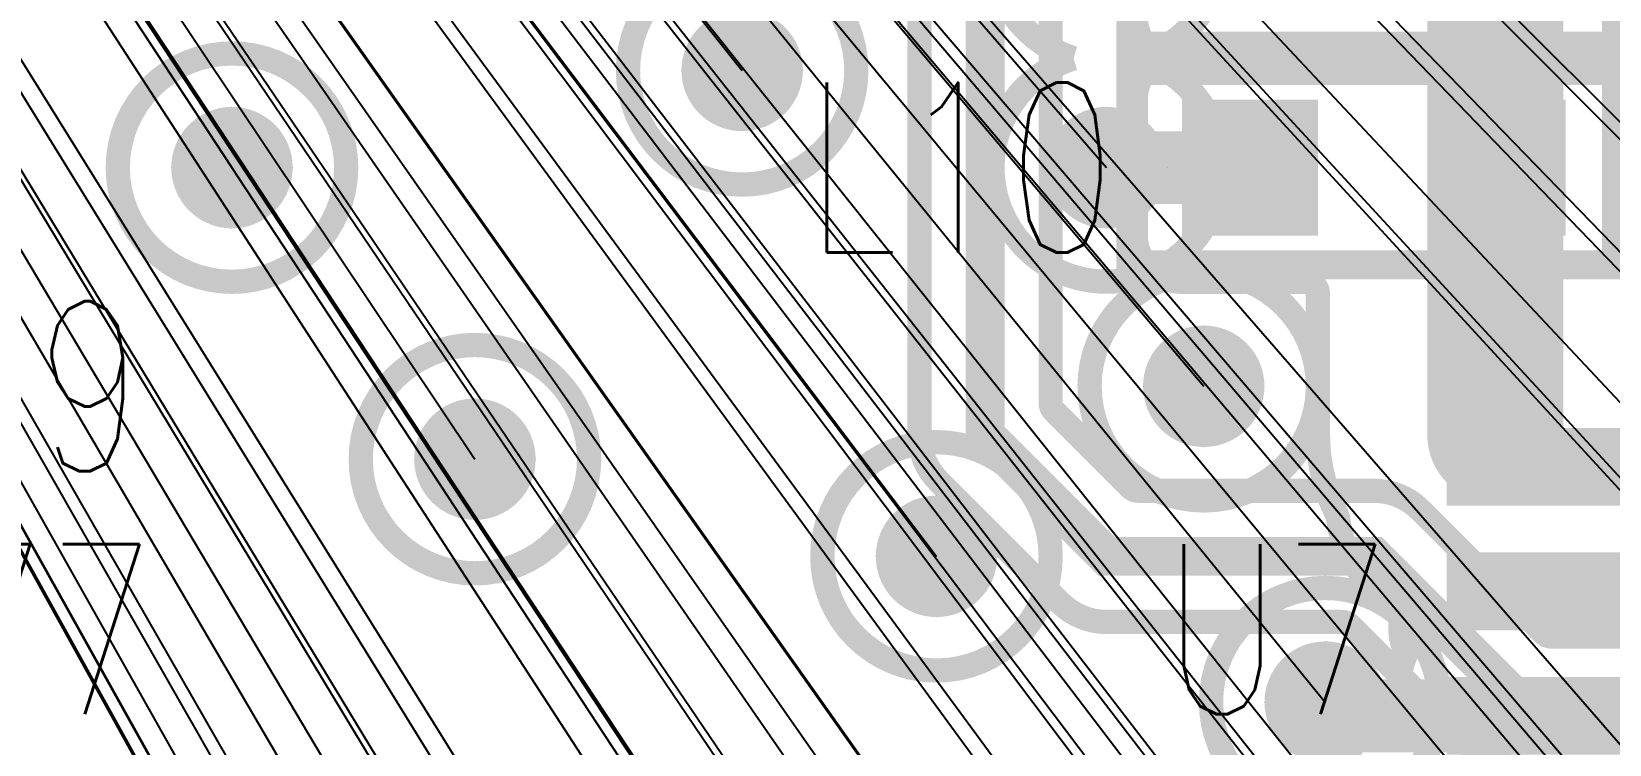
# Model space of a CAD drawing. Extents: x -1.33 to 3.2, y -3.63 to 2.02.
# Drawn here: x 0.8037 to 1.1285, y 0.6763 to 0.823 of the extents above; entities that cross this region are included whole.
import ezdxf
from ezdxf.enums import TextEntityAlignment as Align

# ---------------------------------------------------------------- set-up
doc = ezdxf.new("R2010")
doc.units = 0
for name, pattern in [('SIG_0', [2, 1, 1]), ('SIG_37', [2, 1, 1]), ('SIG_42', [2, 1, 1]), ('SIG_52', [2, 1, 1])]:
    doc.linetypes.add(name, pattern=pattern)
for name, color, linetype in [('ATTRIBUTE_123', 255, 'CONTINUOUS'), ('DRIL_NPLTE_THRU_01', 16, 'CONTINUOUS'), ('DRIL_NPLTE_THRU_02', 106, 'CONTINUOUS'), ('DRIL_NPLTE_THRU_03', 255, 'CONTINUOUS'), ('DRIL_NPLTE_THRU_04', 176, 'CONTINUOUS'), ('DRIL_PLTE_THRU_01', 16, 'CONTINUOUS'), ('DRIL_PLTE_THRU_02', 106, 'CONTINUOUS'), ('DRIL_PLTE_THRU_03', 255, 'CONTINUOUS'), ('DRIL_PLTE_THRU_04', 176, 'CONTINUOUS'), ('DRIL_SYMBOL', 254, 'CONTINUOUS'), ('LINK_00', 254, 'CONTINUOUS'), ('PADS_BOT', 5, 'CONTINUOUS'), ('PADS_INNER', 1, 'CONTINUOUS'), ('PADS_TOP', 1, 'CONTINUOUS'), ('PART_NAME_123', 255, 'CONTINUOUS'), ('PART_TOP_2DLINE_123', 255, 'CONTINUOUS'), ('POUR_VIATHERM_01', 1, 'CONTINUOUS'), ('POUR_VIATHERM_02', 112, 'CONTINUOUS'), ('POUR_VIATHERM_04', 5, 'CONTINUOUS'), ('POUR_VOID_01', 1, 'CONTINUOUS'), ('POUR_VOID_03', 222, 'CONTINUOUS'), ('POUR_VOID_04', 5, 'CONTINUOUS'), ('TRACE_01', 1, 'CONTINUOUS'), ('TRACE_04', 5, 'CONTINUOUS'), ('VIAPTS', 34, 'CONTINUOUS')]:
    doc.layers.add(name, color=color, linetype=linetype)
doc.styles.add('W0$005', font='simplex', dxfattribs={"width": 0.75})

# ---------------------------------------------------------------- blocks, each defined once
blk = doc.blocks.new('POUR_VOID_730')
at = {"layer": 'POUR_VOID_01', "const_width": 0.005}
blk.add_lwpolyline([(-15.86734, -17.23274, -0.242484), (-15.8558, -17.21566, 0.274107), (-15.8545, -17.21347), (-15.8545, -17.2098, -0.103242), (-15.85371, -17.206, 0.208707), (-15.85371, -17.204, -0.103242), (-15.8545, -17.2002), (-15.8545, -17.19653, 0.274107), (-15.8558, -17.19434, -0.242484), (-15.86734, -17.17726, 0.087322), (-15.86759, -17.17643, -0.117276), (-15.8715, -17.16), (-15.8715, -17.131, 0.414214), (-15.874, -17.1285), (-15.8995, -17.1285, -0.414214), (-15.909, -17.119), (-15.909, -17.091, -0.199359), (-15.90621, -17.08427, 0.415223), (-15.90621, -17.08073, -0.199359), (-15.909, -17.074)], format="xyb", dxfattribs=at)
blk = doc.blocks.new('POUR_OUTLINE_677')
blk.add_blockref('POUR_VOID_730', (0, 0))
blk = doc.blocks.new('POUR_VIATHERM_1070')
at = {"layer": 'POUR_VIATHERM_01'}
for points in [[(-15.895, -17.1375), (-15.895, -17.1375)], [(-15.9075, -17.15), (-15.9075, -17.15)], [(-15.8825, -17.15), (-15.8825, -17.15)], [(-15.895, -17.1625), (-15.895, -17.1625)]]:
    blk.add_lwpolyline(points, dxfattribs=at)
blk = doc.blocks.new('POUR_VIATHERM_1246')
at = {"layer": 'POUR_VIATHERM_01'}
for points in [[(-15.87, -17.2025), (-15.87, -17.2025)], [(-15.8825, -17.215), (-15.8825, -17.215)], [(-15.8575, -17.215), (-15.8575, -17.215)], [(-15.87, -17.2275), (-15.87, -17.2275)]]:
    blk.add_lwpolyline(points, dxfattribs=at)
blk = doc.blocks.new('POUR_VIATHERM_1272')
at = {"layer": 'POUR_VIATHERM_01'}
for points in [[(-15.95, -17.1725), (-15.95, -17.1725)], [(-15.9625, -17.185), (-15.9625, -17.185)], [(-15.9375, -17.185), (-15.9375, -17.185)], [(-15.95, -17.1975), (-15.95, -17.1975)]]:
    blk.add_lwpolyline(points, dxfattribs=at)
blk = doc.blocks.new('POUR_VIATHERM_1273')
at = {"layer": 'POUR_VIATHERM_01'}
for points in [[(-16.045, -17.1525), (-16.045, -17.1525)], [(-16.0575, -17.165), (-16.0575, -17.165)], [(-16.0325, -17.165), (-16.0325, -17.165)], [(-16.045, -17.1775), (-16.045, -17.1775)]]:
    blk.add_lwpolyline(points, dxfattribs=at)
blk = doc.blocks.new('POUR_VIATHERM_1274')
at = {"layer": 'POUR_VIATHERM_01'}
for points in [[(-16.095, -17.0925), (-16.095, -17.0925)], [(-16.1075, -17.105), (-16.1075, -17.105)], [(-16.0825, -17.105), (-16.0825, -17.105)], [(-16.095, -17.1175), (-16.095, -17.1175)]]:
    blk.add_lwpolyline(points, dxfattribs=at)
blk = doc.blocks.new('POUR_VIATHERM_1330')
at = {"layer": 'POUR_VIATHERM_01'}
for points in [[(-15.99, -17.0725), (-15.99, -17.0725)], [(-16.0025, -17.085), (-16.0025, -17.085)], [(-15.9775, -17.085), (-15.9775, -17.085)], [(-15.99, -17.0975), (-15.99, -17.0975)]]:
    blk.add_lwpolyline(points, dxfattribs=at)
blk = doc.blocks.new('POUR_VIATHERM_1373')
at = {"layer": 'POUR_VIATHERM_01'}
for points in [[(-15.915, -17.0925), (-15.915, -17.0925)], [(-15.9275, -17.105), (-15.9275, -17.105)], [(-15.915, -17.1175), (-15.915, -17.1175)]]:
    blk.add_lwpolyline(points, dxfattribs=at)
blk = doc.blocks.new('POUR_HEADER_0')
for name in ['POUR_OUTLINE_677', 'POUR_VIATHERM_1330', 'POUR_VIATHERM_1274', 'POUR_VIATHERM_1373', 'POUR_VIATHERM_1070', 'POUR_VIATHERM_1273', 'POUR_VIATHERM_1272', 'POUR_VIATHERM_1246']:
    blk.add_blockref(name, (18, 18))
blk = doc.blocks.new('POUR_VOID_12')
at = {"layer": 'POUR_VOID_04', "const_width": 0.005}
for points in [[(-15.83, -17.2285, -0.198912), (-15.83955, -17.22455), (-15.86486, -17.19923, 0.198912), (-15.86663, -17.1985), (-15.915, -17.1985, -0.198912), (-15.92455, -17.19455), (-15.94955, -17.16955, -0.198912), (-15.9535, -17.16), (-15.9535, -17.00163, 0.198912), (-15.95423, -16.99986), (-16.07986, -16.87423, 0.198912), (-16.08163, -16.8735), (-16.22645, -16.8735, 0.218159)], [(-16.22645, -16.8465), (-16.075, -16.8465, -0.198912), (-16.06545, -16.85045), (-15.93045, -16.98545, -0.198912), (-15.9265, -16.995), (-15.9265, -17.15337, 0.198912), (-15.92577, -17.15514), (-15.91014, -17.17077, 0.198912), (-15.90837, -17.1715), (-15.86, -17.1715, -0.198912), (-15.85045, -17.17545), (-15.82514, -17.20077, 0.198912), (-15.82337, -17.2015), (-15.70855, -17.2015, 0.218159), (-15.70666, -17.20063, -2.690856), (-15.70666, -17.22937, 0.218159)]]:
    blk.add_lwpolyline(points, format="xyb", dxfattribs=at)
blk = doc.blocks.new('POUR_OUTLINE_4')
blk.add_blockref('POUR_VOID_12', (0, 0))
blk = doc.blocks.new('POUR_VIATHERM_355')
at = {"layer": 'POUR_VIATHERM_04'}
for points in [[(-15.895, -17.1375), (-15.895, -17.1375)], [(-15.9075, -17.15), (-15.9075, -17.15)], [(-15.8825, -17.15), (-15.8825, -17.15)], [(-15.895, -17.1625), (-15.895, -17.1625)]]:
    blk.add_lwpolyline(points, dxfattribs=at)
blk = doc.blocks.new('POUR_VIATHERM_533')
at = {"layer": 'POUR_VIATHERM_04'}
for points in [[(-15.87, -17.2025), (-15.87, -17.2025)], [(-15.8825, -17.215), (-15.8825, -17.215)], [(-15.8575, -17.215), (-15.8575, -17.215)], [(-15.87, -17.2275), (-15.87, -17.2275)]]:
    blk.add_lwpolyline(points, dxfattribs=at)
blk = doc.blocks.new('POUR_VIATHERM_559')
at = {"layer": 'POUR_VIATHERM_04'}
for points in [[(-15.95, -17.1725), (-15.95, -17.1725)], [(-15.9625, -17.185), (-15.9625, -17.185)], [(-15.9375, -17.185), (-15.9375, -17.185)], [(-15.95, -17.1975), (-15.95, -17.1975)]]:
    blk.add_lwpolyline(points, dxfattribs=at)
blk = doc.blocks.new('POUR_VIATHERM_560')
at = {"layer": 'POUR_VIATHERM_04'}
for points in [[(-16.045, -17.1525), (-16.045, -17.1525)], [(-16.0575, -17.165), (-16.0575, -17.165)], [(-16.0325, -17.165), (-16.0325, -17.165)], [(-16.045, -17.1775), (-16.045, -17.1775)]]:
    blk.add_lwpolyline(points, dxfattribs=at)
blk = doc.blocks.new('POUR_VIATHERM_561')
at = {"layer": 'POUR_VIATHERM_04'}
for points in [[(-16.095, -17.0925), (-16.095, -17.0925)], [(-16.1075, -17.105), (-16.1075, -17.105)], [(-16.0825, -17.105), (-16.0825, -17.105)], [(-16.095, -17.1175), (-16.095, -17.1175)]]:
    blk.add_lwpolyline(points, dxfattribs=at)
blk = doc.blocks.new('POUR_VIATHERM_617')
at = {"layer": 'POUR_VIATHERM_04'}
for points in [[(-15.99, -17.0725), (-15.99, -17.0725)], [(-16.0025, -17.085), (-16.0025, -17.085)], [(-15.9775, -17.085), (-15.9775, -17.085)], [(-15.99, -17.0975), (-15.99, -17.0975)]]:
    blk.add_lwpolyline(points, dxfattribs=at)
blk = doc.blocks.new('POUR_VIATHERM_659')
at = {"layer": 'POUR_VIATHERM_04'}
for points in [[(-15.915, -17.0925), (-15.915, -17.0925)], [(-15.9275, -17.105), (-15.9275, -17.105)], [(-15.9025, -17.105), (-15.9025, -17.105)], [(-15.915, -17.1175), (-15.915, -17.1175)]]:
    blk.add_lwpolyline(points, dxfattribs=at)
blk = doc.blocks.new('POUR_HEADER_1')
for name in ['POUR_OUTLINE_4', 'POUR_VIATHERM_617', 'POUR_VIATHERM_561', 'POUR_VIATHERM_659', 'POUR_VIATHERM_355', 'POUR_VIATHERM_560', 'POUR_VIATHERM_559', 'POUR_VIATHERM_533']:
    blk.add_blockref(name, (18, 18))
blk = doc.blocks.new('POUR_VIATHERM_2296')
at = {"layer": 'POUR_VIATHERM_02'}
for points in [[(-15.895, -17.1375), (-15.895, -17.1375)], [(-15.9075, -17.15), (-15.9075, -17.15)], [(-15.8825, -17.15), (-15.8825, -17.15)], [(-15.895, -17.1625), (-15.895, -17.1625)]]:
    blk.add_lwpolyline(points, dxfattribs=at)
blk = doc.blocks.new('POUR_VIATHERM_2472')
at = {"layer": 'POUR_VIATHERM_02'}
for points in [[(-15.87, -17.2025), (-15.87, -17.2025)], [(-15.8825, -17.215), (-15.8825, -17.215)], [(-15.8575, -17.215), (-15.8575, -17.215)], [(-15.87, -17.2275), (-15.87, -17.2275)]]:
    blk.add_lwpolyline(points, dxfattribs=at)
blk = doc.blocks.new('POUR_VIATHERM_2498')
at = {"layer": 'POUR_VIATHERM_02'}
for points in [[(-15.95, -17.1725), (-15.95, -17.1725)], [(-15.9625, -17.185), (-15.9625, -17.185)], [(-15.9375, -17.185), (-15.9375, -17.185)], [(-15.95, -17.1975), (-15.95, -17.1975)]]:
    blk.add_lwpolyline(points, dxfattribs=at)
blk = doc.blocks.new('POUR_VIATHERM_2499')
at = {"layer": 'POUR_VIATHERM_02'}
for points in [[(-16.045, -17.1525), (-16.045, -17.1525)], [(-16.0575, -17.165), (-16.0575, -17.165)], [(-16.0325, -17.165), (-16.0325, -17.165)], [(-16.045, -17.1775), (-16.045, -17.1775)]]:
    blk.add_lwpolyline(points, dxfattribs=at)
blk = doc.blocks.new('POUR_VIATHERM_2500')
at = {"layer": 'POUR_VIATHERM_02'}
for points in [[(-16.095, -17.0925), (-16.095, -17.0925)], [(-16.1075, -17.105), (-16.1075, -17.105)], [(-16.0825, -17.105), (-16.0825, -17.105)], [(-16.095, -17.1175), (-16.095, -17.1175)]]:
    blk.add_lwpolyline(points, dxfattribs=at)
blk = doc.blocks.new('POUR_VIATHERM_2556')
at = {"layer": 'POUR_VIATHERM_02'}
for points in [[(-15.99, -17.0725), (-15.99, -17.0725)], [(-16.0025, -17.085), (-16.0025, -17.085)], [(-15.9775, -17.085), (-15.9775, -17.085)], [(-15.99, -17.0975), (-15.99, -17.0975)]]:
    blk.add_lwpolyline(points, dxfattribs=at)
blk = doc.blocks.new('POUR_VIATHERM_2597')
at = {"layer": 'POUR_VIATHERM_02'}
for points in [[(-15.915, -17.0925), (-15.915, -17.0925)], [(-15.9275, -17.105), (-15.9275, -17.105)], [(-15.9025, -17.105), (-15.9025, -17.105)], [(-15.915, -17.1175), (-15.915, -17.1175)]]:
    blk.add_lwpolyline(points, dxfattribs=at)
blk = doc.blocks.new('POUR_HEADER_2')
for name in ['POUR_VIATHERM_2556', 'POUR_VIATHERM_2500', 'POUR_VIATHERM_2597', 'POUR_VIATHERM_2296', 'POUR_VIATHERM_2499', 'POUR_VIATHERM_2498', 'POUR_VIATHERM_2472']:
    blk.add_blockref(name, (18, 18))
blk = doc.blocks.new('POUR_VOID_1500')
at = {"layer": 'POUR_VOID_03', "const_width": 0.005}
blk.add_lwpolyline([(-16.1185, -17.105, 1), (-16.0715, -17.105, 1)], format="xyb", close=True, dxfattribs=at)
blk = doc.blocks.new('POUR_VOID_1498')
at = {"layer": 'POUR_VOID_03', "const_width": 0.005}
blk.add_lwpolyline([(-16.0685, -17.165, 1), (-16.0215, -17.165, 1)], format="xyb", close=True, dxfattribs=at)
blk = doc.blocks.new('POUR_VOID_1481')
at = {"layer": 'POUR_VOID_03', "const_width": 0.005}
blk.add_lwpolyline([(-16.0135, -17.085, 1), (-15.9665, -17.085, 1)], format="xyb", close=True, dxfattribs=at)
blk = doc.blocks.new('POUR_VOID_1478')
at = {"layer": 'POUR_VOID_03', "const_width": 0.005}
blk.add_lwpolyline([(-15.92178, -17.0825, -6.781646), (-15.90822, -17.0825, -6.781646)], format="xyb", close=True, dxfattribs=at)
blk = doc.blocks.new('POUR_VOID_1477')
at = {"layer": 'POUR_VOID_03', "const_width": 0.005}
blk.add_lwpolyline([(-15.9735, -17.185, 1), (-15.9265, -17.185, 1)], format="xyb", close=True, dxfattribs=at)
blk = doc.blocks.new('POUR_VOID_1464')
at = {"layer": 'POUR_VOID_03', "const_width": 0.005}
blk.add_lwpolyline([(-15.9185, -17.15, 1), (-15.8715, -17.15, 1)], format="xyb", close=True, dxfattribs=at)
blk = doc.blocks.new('POUR_VOID_1463')
at = {"layer": 'POUR_VOID_03', "const_width": 0.005}
blk.add_lwpolyline([(-15.8935, -17.215, 1), (-15.8465, -17.215, 1)], format="xyb", close=True, dxfattribs=at)
blk = doc.blocks.new('POUR_OUTLINE_1392')
for name in ['POUR_VOID_1478', 'POUR_VOID_1481', 'POUR_VOID_1500', 'POUR_VOID_1464', 'POUR_VOID_1498', 'POUR_VOID_1477', 'POUR_VOID_1463']:
    blk.add_blockref(name, (0, 0))
blk = doc.blocks.new('POUR_HEADER_3')
blk.add_blockref('POUR_OUTLINE_1392', (18, 15.915))
blk = doc.blocks.new('SMOOTH_0$006')
at = {"const_width": 0.003}
blk.add_lwpolyline([(-0.0015, 0, 1), (0.0015, 0, 1)], format="xyb", close=True, dxfattribs=at)
blk = doc.blocks.new('PART_BODY_TOP_24')
at = {"layer": 'PART_TOP_2DLINE_123', "const_width": 0.006}
blk.add_lwpolyline([(-0.05, -0.02), (0.05, -0.02), (0.05, 0.02), (-0.05, 0.02)], close=True, dxfattribs=at)
at = {"layer": 'PART_TOP_2DLINE_123'}
for p in [(-0.05, 0.02), (0.05, 0.02), (-0.05, -0.02), (0.05, -0.02)]:
    blk.add_blockref('SMOOTH_0$006', p, dxfattribs=at)
blk = doc.blocks.new('DRIL_HOLE_0')
blk.add_lwpolyline([(0, 0, 1), (0, 0, 1)], format="xyb", close=True)
blk = doc.blocks.new('PAD_10')
blk.add_lwpolyline([(0, 0, 1), (0, 0, 1)], format="xyb", close=True)
blk = doc.blocks.new('PAD_12')
at = {"const_width": 0.028}
blk.add_lwpolyline([(-0.014, 0), (0.014, 0)], dxfattribs=at)
blk = doc.blocks.new('STK_TOP_8')
at = {"layer": 'DRIL_PLTE_THRU_01'}
blk.add_blockref('DRIL_HOLE_0', (0, 0), dxfattribs=at)
at = {"layer": 'DRIL_PLTE_THRU_02'}
blk.add_blockref('DRIL_HOLE_0', (0, 0), dxfattribs=at)
at = {"layer": 'DRIL_PLTE_THRU_03'}
blk.add_blockref('DRIL_HOLE_0', (0, 0), dxfattribs=at)
at = {"layer": 'DRIL_PLTE_THRU_04'}
blk.add_blockref('DRIL_HOLE_0', (0, 0), dxfattribs=at)
at = {"layer": 'PADS_BOT'}
blk.add_blockref('PAD_10', (0, 0), dxfattribs=at)
at = {"layer": 'PADS_INNER'}
blk.add_blockref('PAD_10', (0, 0), dxfattribs=at)
at = {"layer": 'PADS_TOP'}
blk.add_blockref('PAD_12', (0, 0), dxfattribs=at)
blk = doc.blocks.new('SYM_TOP_6')
for name, p in [('PART_BODY_TOP_24', (0, 0)), ('STK_TOP_8', (-0.0255, 0)), ('STK_TOP_8', (0.0255, 0))]:
    blk.add_blockref(name, p)
blk = doc.blocks.new('PART_TOP_80')
blk.add_blockref('SYM_TOP_6', (0, 0))
at = {"layer": 'PART_NAME_123', "style": 'W0$005', "width": 0.75}
blk.add_text('C77', height=0.035, rotation=-180, dxfattribs=at).set_placement((-0.095, -0.005), align=Align.MIDDLE_CENTER)
blk = doc.blocks.new('PART_TOP_90')
blk.add_blockref('SYM_TOP_6', (0, 0))
at = {"layer": 'PART_NAME_123', "style": 'W0$005', "width": 0.75}
blk.add_text('L10', height=0.035, dxfattribs=at).set_placement((-0.085, 0), align=Align.MIDDLE_CENTER)
blk = doc.blocks.new('PART_TOP_99')
blk.add_blockref('SYM_TOP_6', (0, 0))
at = {"layer": 'PART_NAME_123', "style": 'W0$005', "width": 0.75}
blk.add_text('L19', height=0.035, dxfattribs=at).set_placement((0.095, 0.01), align=Align.MIDDLE_CENTER)
blk = doc.blocks.new('PART_TOP_104')
blk.add_blockref('SYM_TOP_6', (0, 0))
at = {"layer": 'PART_NAME_123', "style": 'W0$005', "width": 0.75}
blk.add_text('L4', height=0.035, dxfattribs=at).set_placement((-0.035, 0.05), align=Align.MIDDLE_CENTER)
blk = doc.blocks.new('PART_BODY_TOP_29')
at = {"layer": 'PART_TOP_2DLINE_123', "const_width": 0.006}
blk.add_lwpolyline([(-0.06, -0.06), (-0.06, 0.06), (0.06, 0.06), (0.06, -0.06)], close=True, dxfattribs=at)
at = {"layer": 'PART_TOP_2DLINE_123'}
for p in [(-0.06, 0.06), (0.06, 0.06), (-0.06, -0.06), (0.06, -0.06)]:
    blk.add_blockref('SMOOTH_0$006', p, dxfattribs=at)
blk = doc.blocks.new('PAD_24')
at = {"const_width": 0.016}
blk.add_lwpolyline([(-0.02, 0), (0.02, 0)], dxfattribs=at)
blk = doc.blocks.new('STK_TOP_18')
at = {"layer": 'DRIL_NPLTE_THRU_01'}
blk.add_blockref('DRIL_HOLE_0', (0, 0), dxfattribs=at)
at = {"layer": 'DRIL_NPLTE_THRU_02'}
blk.add_blockref('DRIL_HOLE_0', (0, 0), dxfattribs=at)
at = {"layer": 'DRIL_NPLTE_THRU_03'}
blk.add_blockref('DRIL_HOLE_0', (0, 0), dxfattribs=at)
at = {"layer": 'DRIL_NPLTE_THRU_04'}
blk.add_blockref('DRIL_HOLE_0', (0, 0), dxfattribs=at)
at = {"layer": 'PADS_BOT'}
blk.add_blockref('PAD_10', (0, 0), dxfattribs=at)
at = {"layer": 'PADS_INNER'}
blk.add_blockref('PAD_10', (0, 0), dxfattribs=at)
at = {"layer": 'PADS_TOP', "rotation": 90}
blk.add_blockref('PAD_24', (0, 0), dxfattribs=at)
blk = doc.blocks.new('SYM_TOP_11')
for name, p in [('STK_TOP_18', (-0.0384, 0.09)), ('STK_TOP_18', (-0.0128, 0.09)), ('STK_TOP_18', (0.0128, 0.09)), ('STK_TOP_18', (0.0384, 0.09)), ('PART_BODY_TOP_29', (0, 0)), ('STK_TOP_18', (-0.0384, -0.09)), ('STK_TOP_18', (-0.0128, -0.09)), ('STK_TOP_18', (0.0128, -0.09)), ('STK_TOP_18', (0.0384, -0.09))]:
    blk.add_blockref(name, p)
blk = doc.blocks.new('PART_TOP_133')
blk.add_blockref('SYM_TOP_11', (0, 0))
at = {"layer": 'ATTRIBUTE_123', "style": 'W0$005', "width": 0.75}
blk.add_text('o', height=0.035, dxfattribs=at).set_placement((-0.04, -0.12), align=Align.MIDDLE_CENTER)
at = {"layer": 'PART_NAME_123', "style": 'W0$005', "width": 0.75}
blk.add_text('U7', height=0.035, rotation=-90, dxfattribs=at).set_placement((0.005, 0.145), align=Align.MIDDLE_CENTER)
blk = doc.blocks.new('SMOOTH_0$015')
at = {"const_width": 0.0075}
blk.add_lwpolyline([(-0.00375, 0, 1), (0.00375, 0, 1)], format="xyb", close=True, dxfattribs=at)
blk = doc.blocks.new('SMOOTH_0$008')
at = {"const_width": 0.004}
blk.add_lwpolyline([(-0.002, 0, 1), (0.002, 0, 1)], format="xyb", close=True, dxfattribs=at)
blk = doc.blocks.new('SMOOTH_0$028')
at = {"const_width": 0.014}
blk.add_lwpolyline([(-0.007, 0, 1), (0.007, 0, 1)], format="xyb", close=True, dxfattribs=at)
blk = doc.blocks.new('DRIL_SYMBOL_0$012')
at = {"layer": 'DRIL_SYMBOL', "const_width": 0.002}
for points in [[(0, -0.01), (0, 0.01)], [(-0.01, 0), (0.01, 0)]]:
    blk.add_lwpolyline(points, dxfattribs=at)
blk = doc.blocks.new('DRIL_HOLE_0$012')
at = {"const_width": 0.006}
blk.add_lwpolyline([(-0.003, 0, 1), (0.003, 0, 1)], format="xyb", close=True, dxfattribs=at)
blk.add_blockref('DRIL_SYMBOL_0$012', (0, 0))
blk = doc.blocks.new('PAD_66')
at = {"const_width": 0.0125}
blk.add_lwpolyline([(0, -0.00625, 1), (0, 0.00625, 1)], format="xyb", close=True, dxfattribs=at)
blk = doc.blocks.new('STK_TOP_3')
at = {"layer": 'DRIL_PLTE_THRU_01'}
blk.add_blockref('DRIL_HOLE_0$012', (0, 0), dxfattribs=at)
at = {"layer": 'DRIL_PLTE_THRU_02'}
blk.add_blockref('DRIL_HOLE_0$012', (0, 0), dxfattribs=at)
at = {"layer": 'DRIL_PLTE_THRU_03'}
blk.add_blockref('DRIL_HOLE_0$012', (0, 0), dxfattribs=at)
at = {"layer": 'DRIL_PLTE_THRU_04'}
blk.add_blockref('DRIL_HOLE_0$012', (0, 0), dxfattribs=at)
at = {"layer": 'PADS_BOT'}
blk.add_blockref('PAD_66', (0, 0), dxfattribs=at)
at = {"layer": 'PADS_INNER'}
blk.add_blockref('PAD_66', (0, 0), dxfattribs=at)
at = {"layer": 'PADS_TOP'}
blk.add_blockref('PAD_66', (0, 0), dxfattribs=at)
blk = doc.blocks.new('SYM_TOP_1')
blk.add_blockref('STK_TOP_3', (0, 0))

msp = doc.modelspace()

# ---------------------------------------------------------------- linework, layer by layer
at = {"layer": 'LINK_00', "linetype": 'SIG_0'}
for q in [(1.16, 0.395), (1.155, 0.515), (1.16, 0.615), (1.045, 0.75), (1.21, 0.49), (1.525, 0.08), (1.475, 0.03), (1.465, -0.02), (1.41, -0.065), (1.32, -0.065), (1.235, -0.065), (1.395, 0.505), (1.56, 0.375), (1.46, 0.37), (1.37, 0.375), (1.285, 0.38), (1.13, 0.125), (1.26, 0.315), (1.09, 0.205), (1.2, 0.325), (1.46, 0.275), (1.48, 0.45), (1.56, 0.265), (1.215, 0.215), (1.34, 0.265), (1.4, 0.2), (1.435, 0.12), (1.35, 0.075), (1.205, 0.075), (1.295, 0.16), (1.055, 0.4), (1.09969, 0.27669), (1.07, 0.685), (1.165, 0.71), (0.99, 0.715), (0.895, 0.735), (0.845, 0.795), (0.985, 0.405), (1.02, 0.33), (0.98, 0.5), (1.055, 0.56), (1.055, 0.48), (0.95, 0.64), (0.86, 0.64), (1.05, 0.635), (1.22, 0.145), (0.95, 0.815), (1.155, 0.78), (1.25, 0.65), (1.21, 0.535), (1.21, 0.585), (1.025, 0.795), (0.915, 0.55)]:
    msp.add_line((0.28, 1.655), q, dxfattribs=at)
at = {"layer": 'TRACE_01', "linetype": 'SIG_42'}
for points, const_width in [([(1.105, 0.795), (1.105, 0.84)], 0.028), ([(1.105, 0.795), (1.1055, 0.795)], 0.028), ([(1.105, 0.74), (1.105, 0.795)], 0.028), ([(1.115, 0.7334), (1.105, 0.74)], 0.015)]:
    msp.add_lwpolyline(points, dxfattribs=dict(at, const_width=const_width))
at = {"layer": 'TRACE_01', "linetype": 'SIG_0', "const_width": 0.015}
for points in [[(1.025, 0.795), (1.0545, 0.795)], [(1.115, 0.7078), (1.155, 0.7078), (1.165, 0.71)], [(1.115, 0.6822), (1.07, 0.6822), (1.07, 0.685)]]:
    msp.add_lwpolyline(points, dxfattribs=at)
at = {"layer": 'TRACE_04', "linetype": 'SIG_37', "const_width": 0.008}
msp.add_lwpolyline([(0.695, 1.04), (0.865, 1.04), (1, 0.905), (1, 0.74), (1.025, 0.715), (1.08, 0.715), (1.11, 0.685), (1.25, 0.685)], dxfattribs=at)

# ---------------------------------------------------------------- block references
at = {"linetype": 'SIG_0'}
for name in ['POUR_HEADER_0', 'POUR_HEADER_1', 'POUR_HEADER_2']:
    msp.add_blockref(name, (-1.06, -0.1), dxfattribs=at)
at = {"linetype": 'SIG_52'}
msp.add_blockref('POUR_HEADER_3', (-1.06, 1.985), dxfattribs=at)
for name, p in [('PART_TOP_104', (1.08, 0.84)), ('PART_TOP_90', (1.08, 0.795)), ('PART_TOP_99', (0.7, 0.74))]:
    msp.add_blockref(name, p)
for name, p, rotation in [('PART_TOP_133', (1.205, 0.695), 90), ('PART_TOP_80', (0.7, 0.695), 180)]:
    msp.add_blockref(name, p, dxfattribs=dict(rotation=rotation))
at = {"layer": 'TRACE_01'}
for name, p in [('SMOOTH_0$028', (1.105, 0.795)), ('SMOOTH_0$028', (1.105, 0.795)), ('SMOOTH_0$028', (1.105, 0.795)), ('SMOOTH_0$028', (1.1055, 0.795)), ('SMOOTH_0$015', (1.025, 0.795)), ('SMOOTH_0$015', (1.0545, 0.795)), ('SMOOTH_0$028', (1.105, 0.74)), ('SMOOTH_0$015', (1.105, 0.74)), ('SMOOTH_0$015', (1.115, 0.7334)), ('SMOOTH_0$015', (1.115, 0.7078)), ('SMOOTH_0$015', (1.07, 0.685)), ('SMOOTH_0$015', (1.07, 0.6822)), ('SMOOTH_0$015', (1.115, 0.6822))]:
    msp.add_blockref(name, p, dxfattribs=at)
at = {"layer": 'TRACE_04'}
for p in [(1, 0.74), (1.025, 0.715), (1.08, 0.715), (1.11, 0.685)]:
    msp.add_blockref('SMOOTH_0$008', p, dxfattribs=at)
at = {"layer": 'VIAPTS', "linetype": 'SIG_0'}
for p in [(0.95, 0.815), (0.845, 0.795), (1.025, 0.795), (1.045, 0.75), (0.895, 0.735), (0.99, 0.715), (1.07, 0.685)]:
    msp.add_blockref('SYM_TOP_1', p, dxfattribs=at)

doc.saveas('drawing.dxf')
